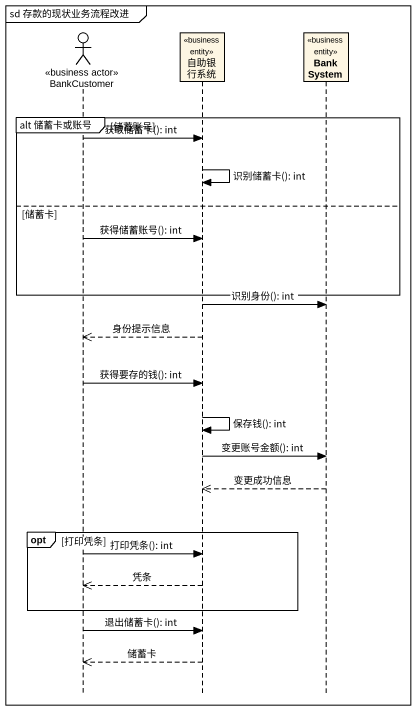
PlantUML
@startuml
mainframe sd 存款的现状业务流程改进
hide footbox
actor BankCustomer <<business actor>>
participant 自助银行系统 <<business entity>>
participant BankSystem <<business entity>>

group alt 储蓄卡或账号 [储蓄账号]
  BankCustomer -> 自助银行系统 : 获取储蓄卡(): int
  自助银行系统 -> 自助银行系统 : 识别储蓄卡(): int
else 储蓄卡
  BankCustomer -> 自助银行系统 : 获得储蓄账号(): int
end
自助银行系统 -> BankSystem : 识别身份(): int
自助银行系统 -->> BankCustomer : 身份提示信息
BankCustomer -> 自助银行系统 : 获得要存的钱(): int
自助银行系统 -> 自助银行系统 : 保存钱(): int
自助银行系统 -> BankSystem : 变更账号金额(): int
BankSystem -->> 自助银行系统 : 变更成功信息
opt 打印凭条
  BankCustomer -> 自助银行系统 : 打印凭条(): int
  自助银行系统 -->> BankCustomer : 凭条
end
BankCustomer -> 自助银行系统 : 退出储蓄卡(): int
自助银行系统 -->> BankCustomer : 储蓄卡
@enduml
